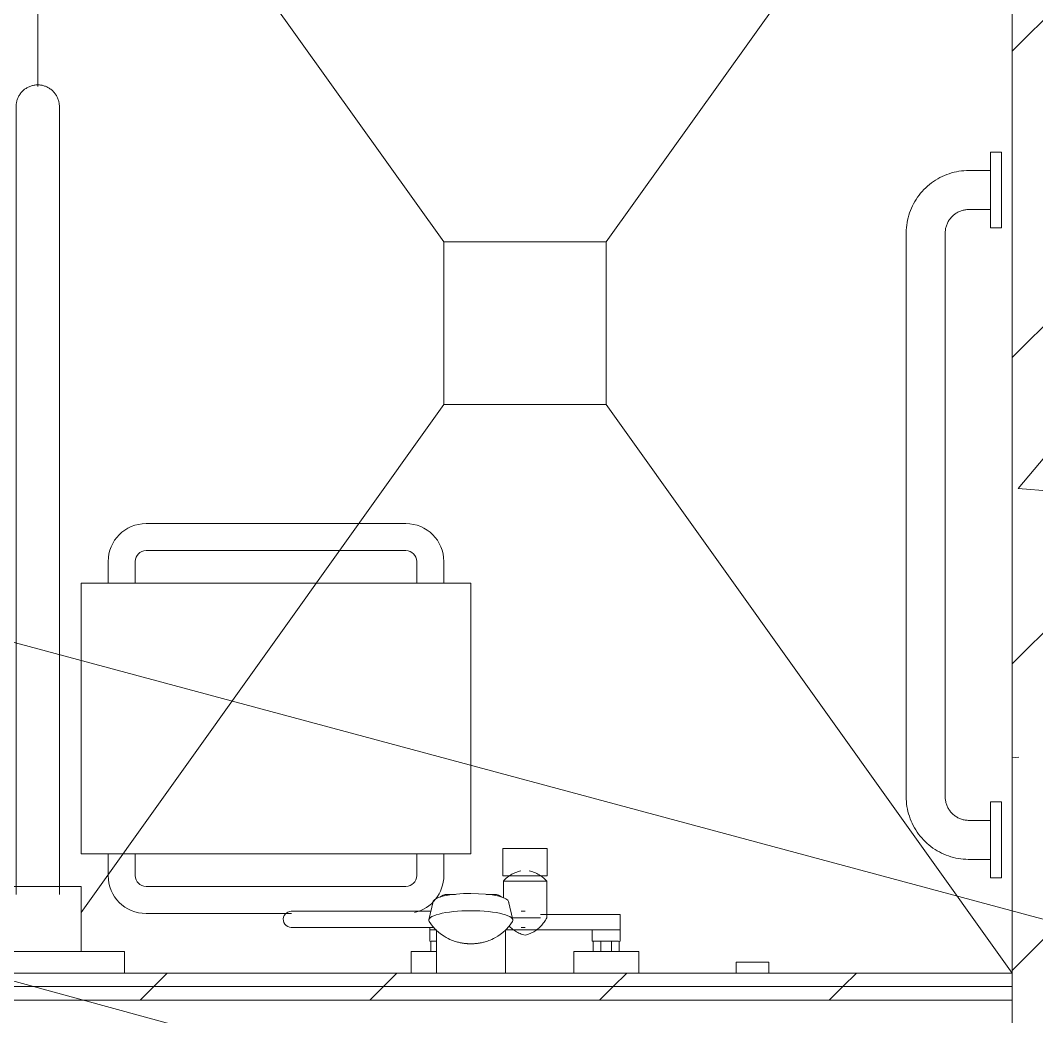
# Model space of a CAD drawing. Header units: millimetres. Extents: x -515342 to 330399, y -224905 to 507333.
# Drawn here: x -357092 to -356153, y 132973 to 133893 of the extents above; entities that cross this region are included whole.
import ezdxf

# ---------------------------------------------------------------- set-up
doc = ezdxf.new("R2010")
doc.units = ezdxf.units.MM
for name, color, linetype, lineweight in [('Оборудование', 7, 'Continuous', 0), ('Сантехника', 7, 'Continuous', 0), ('Стены внутренние', 7, 'Continuous', 0), ('Стены отделка', 7, 'Continuous', 0), ('Стены перегородки', 7, 'Continuous', 0), ('Стены штриховка', 7, 'Continuous', 0), ('экспертиза ДУ', 1, 'Continuous', 0)]:
    doc.layers.add(name, color=color, linetype=linetype, lineweight=lineweight)
pattern_1 = [(45, (-374025.76, 123368.6), (-106.066, 106.066), [])]

# ---------------------------------------------------------------- blocks, each defined once
blk = doc.blocks.new('Опорный поручень - Откидной поручень для унитаза-V67-О_АР_П_2__3_400_План 2 этажа')
at = {"layer": 'Оборудование'}
for p, q in [((88980, 10320), (88980, 9717.69)), ((89020, 9717.69), (89020, 10320)), ((89040, 9725), (88960, 9725)), ((88960, 9685), (88960, 9725)), ((89040, 9725), (89040, 9685)), ((88960, 9665), (88960, 9685)), ((89040, 9685), (89040, 9665)), ((88920, 9665), (89080, 9665)), ((88920, 9665), (88920, 9645)), ((89080, 9645), (89080, 9665))]:
    blk.add_line(p, q, dxfattribs=at)
at = {"layer": 'Оборудование', "flags": 128}
for points in [[(88980, 10445), (88980.02, 10445.8), (88980.06, 10446.6), (88980.14, 10447.39), (88980.26, 10448.19), (88980.4, 10448.97), (88980.57, 10449.75), (88980.78, 10450.53), (88981.02, 10451.29), (88981.28, 10452.05), (88981.58, 10452.79), (88981.9, 10453.52), (88982.26, 10454.24), (88982.64, 10454.94), (88983.05, 10455.62), (88983.49, 10456.29), (88983.96, 10456.94), (88984.45, 10457.58), (88984.96, 10458.19), (88985.5, 10458.78), (88986.07, 10459.35), (88986.65, 10459.89), (88987.26, 10460.41), (88987.88, 10460.91), (88988.53, 10461.38), (88989.19, 10461.83), (88989.88, 10462.25), (88990.57, 10462.64), (88991.29, 10463), (88992.01, 10463.34), (88992.75, 10463.64), (88993.5, 10463.92), (88994.27, 10464.16), (88995.04, 10464.37), (88995.82, 10464.56), (88996.6, 10464.71), (88997.39, 10464.83), (88998.19, 10464.92), (88998.98, 10464.97), (88999.78, 10465), (89000, 10465)], [(89000, 10465), (89000.8, 10464.98), (89001.6, 10464.94), (89002.39, 10464.86), (89003.19, 10464.74), (89003.97, 10464.6), (89004.75, 10464.43), (89005.53, 10464.22), (89006.29, 10463.98), (89007.05, 10463.72), (89007.79, 10463.42), (89008.52, 10463.1), (89009.24, 10462.74), (89009.94, 10462.36), (89010.62, 10461.95), (89011.29, 10461.51), (89011.94, 10461.04), (89012.58, 10460.55), (89013.19, 10460.04), (89013.78, 10459.5), (89014.35, 10458.93), (89014.89, 10458.35), (89015.41, 10457.74), (89015.91, 10457.12), (89016.38, 10456.47), (89016.83, 10455.81), (89017.25, 10455.12), (89017.64, 10454.43), (89018, 10453.71), (89018.34, 10452.99), (89018.64, 10452.25), (89018.92, 10451.5), (89019.16, 10450.73), (89019.37, 10449.96), (89019.56, 10449.18), (89019.71, 10448.4), (89019.83, 10447.61), (89019.92, 10446.81), (89019.97, 10446.02), (89020, 10445.22), (89020, 10445)], [(88980, 10320), (88980, 10325), (88980, 10329.99), (88980, 10334.96), (88980, 10339.91), (88980, 10344.83), (88980, 10349.71), (88980, 10354.54), (88980, 10359.32), (88980, 10364.03), (88980, 10368.68), (88980, 10373.24), (88980, 10377.72), (88980, 10382.11), (88980, 10386.4), (88980, 10390.58), (88980, 10394.65), (88980, 10398.6), (88980, 10402.42), (88980, 10406.12), (88980, 10409.67), (88980, 10413.08), (88980, 10416.34), (88980, 10419.45), (88980, 10422.4), (88980, 10425.18), (88980, 10427.8), (88980, 10430.24), (88980, 10432.51), (88980, 10434.6), (88980, 10436.5), (88980, 10438.22), (88980, 10439.75), (88980, 10441.09), (88980, 10442.23), (88980, 10443.18), (88980, 10443.93), (88980, 10444.49), (88980, 10444.84), (88980, 10444.99), (88980, 10445)], [(88980, 10445), (88980, 10444.9), (88980, 10444.6), (88980, 10444.1), (88980, 10443.4), (88980, 10442.51), (88980, 10441.42), (88980, 10440.13), (88980, 10438.65), (88980, 10436.99), (88980, 10435.13), (88980, 10433.09), (88980, 10430.87), (88980, 10428.48), (88980, 10425.91), (88980, 10423.17), (88980, 10420.26), (88980, 10417.2), (88980, 10413.98), (88980, 10410.6), (88980, 10407.09), (88980, 10403.43), (88980, 10399.64), (88980, 10395.73), (88980, 10391.69), (88980, 10387.54), (88980, 10383.28), (88980, 10378.92), (88980, 10374.46), (88980, 10369.92), (88980, 10365.29), (88980, 10360.6), (88980, 10355.84), (88980, 10351.02), (88980, 10346.15), (88980, 10341.25), (88980, 10336.3), (88980, 10331.33), (88980, 10326.35), (88980, 10321.35), (88980, 10320)], [(89020, 10320), (89020, 10325), (89020, 10329.99), (89020, 10334.96), (89020, 10339.91), (89020, 10344.83), (89020, 10349.71), (89020, 10354.54), (89020, 10359.32), (89020, 10364.03), (89020, 10368.68), (89020, 10373.24), (89020, 10377.72), (89020, 10382.11), (89020, 10386.4), (89020, 10390.58), (89020, 10394.65), (89020, 10398.6), (89020, 10402.42), (89020, 10406.12), (89020, 10409.67), (89020, 10413.08), (89020, 10416.34), (89020, 10419.45), (89020, 10422.4), (89020, 10425.18), (89020, 10427.8), (89020, 10430.24), (89020, 10432.51), (89020, 10434.6), (89020, 10436.5), (89020, 10438.22), (89020, 10439.75), (89020, 10441.09), (89020, 10442.23), (89020, 10443.18), (89020, 10443.93), (89020, 10444.49), (89020, 10444.84), (89020, 10444.99), (89020, 10445)], [(89020, 10445), (89020, 10444.9), (89020, 10444.6), (89020, 10444.1), (89020, 10443.4), (89020, 10442.51), (89020, 10441.42), (89020, 10440.13), (89020, 10438.65), (89020, 10436.99), (89020, 10435.13), (89020, 10433.09), (89020, 10430.87), (89020, 10428.48), (89020, 10425.91), (89020, 10423.17), (89020, 10420.26), (89020, 10417.2), (89020, 10413.98), (89020, 10410.6), (89020, 10407.09), (89020, 10403.43), (89020, 10399.64), (89020, 10395.73), (89020, 10391.69), (89020, 10387.54), (89020, 10383.28), (89020, 10378.92), (89020, 10374.46), (89020, 10369.92), (89020, 10365.29), (89020, 10360.6), (89020, 10355.84), (89020, 10351.02), (89020, 10346.15), (89020, 10341.25), (89020, 10336.3), (89020, 10331.33), (89020, 10326.35), (89020, 10321.35), (89020, 10320)]]:
    blk.add_lwpolyline(points, dxfattribs=at)
blk = doc.blocks.new('2D_Трап_1200хх900 - АР_Сантехнические приборы_Трап-V94-О_АР_П_2__3_400_План 2 этажа')
at = {"layer": 'Сантехника'}
for p, q in [((75, 75), (600, 450)), ((600, 450), (218.52, 450)), ((600, 120), (600, 450)), ((-75, 75), (-544, 410)), ((75, 75), (-75, 75)), ((-75, 75), (-75, -75)), ((75, -75), (75, 75)), ((-75, -75), (-600, -450)), ((-75, -75), (75, -75)), ((75, -75), (572, -430))]:
    blk.add_line(p, q, dxfattribs=at)
blk = doc.blocks.new('МГН_Санузел_Поручень горизонтальный - АР_Сантехнические приборы_МГН_Поручень горизонтальный-V98-О_АР_П_2__3_400_План 2 этажа')
at = {"layer": 'Сантехника'}
for p, q in [((-595.8, 88), (-1115.8, 88)), ((-1115.8, 52), (-595.8, 52)), ((-1173.8, 30), (-1173.8, 10)), ((-1137.8, 10), (-1137.8, 30)), ((-573.8, 30), (-573.8, 10)), ((-537.8, 10), (-537.8, 30)), ((-1190.8, 10), (-1190.8, 0)), ((-1190.8, 10), (-1155.8, 10)), ((-1155.8, 10), (-1120.8, 10)), ((-1120.8, 0), (-1120.8, 10)), ((-590.8, 10), (-590.8, 0)), ((-590.8, 10), (-555.8, 10)), ((-555.8, 10), (-520.8, 10)), ((-520.8, 0), (-520.8, 10)), ((-1155.8, 0), (-1190.8, 0)), ((-1120.8, 0), (-1155.8, 0)), ((-555.8, 0), (-590.8, 0)), ((-520.8, 0), (-555.8, 0))]:
    blk.add_line(p, q, dxfattribs=at)
at = {"layer": 'Сантехника', "flags": 128}
for points in [[(-1115.8, 88), (-1118.12, 87.95), (-1120.43, 87.81), (-1122.74, 87.58), (-1125.04, 87.26), (-1127.32, 86.84), (-1129.58, 86.34), (-1131.82, 85.74), (-1134.04, 85.06), (-1136.23, 84.28), (-1138.38, 83.42), (-1140.5, 82.48), (-1142.58, 81.45), (-1144.61, 80.33), (-1146.6, 79.14), (-1148.54, 77.87), (-1150.43, 76.52), (-1152.27, 75.1), (-1154.04, 73.6), (-1155.75, 72.04), (-1157.4, 70.41), (-1158.98, 68.71), (-1160.5, 66.95), (-1161.94, 65.14), (-1163.31, 63.26), (-1164.6, 61.34), (-1165.82, 59.36), (-1166.95, 57.34), (-1168, 55.27), (-1168.97, 53.16), (-1169.85, 51.02), (-1170.65, 48.84), (-1171.36, 46.63), (-1171.98, 44.39), (-1172.51, 42.14), (-1172.95, 39.86), (-1173.3, 37.56), (-1173.56, 35.26), (-1173.72, 32.94), (-1173.79, 30.63), (-1173.8, 30)], [(-537.8, 30), (-537.84, 32.32), (-537.98, 34.64), (-538.21, 36.94), (-538.54, 39.24), (-538.95, 41.52), (-539.46, 43.79), (-540.05, 46.03), (-540.74, 48.24), (-541.51, 50.43), (-542.37, 52.59), (-543.32, 54.7), (-544.35, 56.78), (-545.46, 58.82), (-546.65, 60.81), (-547.93, 62.75), (-549.27, 64.64), (-550.7, 66.47), (-552.19, 68.24), (-553.76, 69.96), (-555.39, 71.61), (-557.08, 73.19), (-558.84, 74.7), (-560.66, 76.14), (-562.53, 77.51), (-564.46, 78.81), (-566.43, 80.02), (-568.46, 81.15), (-570.53, 82.21), (-572.63, 83.17), (-574.78, 84.06), (-576.96, 84.86), (-579.17, 85.56), (-581.4, 86.19), (-583.66, 86.72), (-585.94, 87.16), (-588.23, 87.5), (-590.54, 87.76), (-592.85, 87.93), (-595.17, 88), (-595.8, 88)], [(-1137.8, 30), (-1137.78, 30.88), (-1137.73, 31.76), (-1137.64, 32.63), (-1137.51, 33.51), (-1137.36, 34.37), (-1137.17, 35.23), (-1136.94, 36.08), (-1136.68, 36.92), (-1136.39, 37.75), (-1136.06, 38.57), (-1135.7, 39.37), (-1135.31, 40.16), (-1134.89, 40.93), (-1134.44, 41.69), (-1133.95, 42.42), (-1133.44, 43.14), (-1132.9, 43.83), (-1132.34, 44.51), (-1131.74, 45.16), (-1131.12, 45.78), (-1130.48, 46.38), (-1129.81, 46.96), (-1129.12, 47.5), (-1128.41, 48.02), (-1127.68, 48.51), (-1126.93, 48.97), (-1126.16, 49.4), (-1125.38, 49.8), (-1124.58, 50.17), (-1123.77, 50.5), (-1122.94, 50.81), (-1122.1, 51.08), (-1121.26, 51.31), (-1120.4, 51.51), (-1119.53, 51.68), (-1118.66, 51.81), (-1117.79, 51.91), (-1116.91, 51.97), (-1116.03, 52), (-1115.8, 52)], [(-595.8, 52), (-594.92, 51.98), (-594.04, 51.93), (-593.16, 51.84), (-592.29, 51.72), (-591.42, 51.56), (-590.57, 51.37), (-589.72, 51.14), (-588.88, 50.88), (-588.05, 50.59), (-587.23, 50.26), (-586.42, 49.9), (-585.64, 49.51), (-584.86, 49.09), (-584.11, 48.64), (-583.37, 48.16), (-582.66, 47.65), (-581.96, 47.11), (-581.29, 46.54), (-580.64, 45.95), (-580.01, 45.33), (-579.41, 44.68), (-578.84, 44.02), (-578.29, 43.33), (-577.77, 42.62), (-577.28, 41.89), (-576.82, 41.14), (-576.39, 40.37), (-575.99, 39.59), (-575.63, 38.79), (-575.29, 37.97), (-574.99, 37.15), (-574.72, 36.31), (-574.48, 35.46), (-574.28, 34.6), (-574.12, 33.74), (-573.98, 32.87), (-573.89, 31.99), (-573.82, 31.12), (-573.8, 30.24), (-573.8, 30)]]:
    blk.add_lwpolyline(points, dxfattribs=at)
blk = doc.blocks.new('Смеситель с душем - Смеситель_СЛ-ОД-Т40-V102-О_АР_П_2__3_400_План 2 этажа')
at = {"layer": 'Сантехника'}
for p, q in [((18.18, 0), (18.18, -40.03)), ((81.82, -40.03), (81.82, 0)), ((-105, 0), (-105, -20)), ((-45, -20), (-45, 0)), ((105, -20), (105, 0)), ((-105, -20), (-45, -20)), ((-87, -29.6), (-87, -20)), ((-79.97, -29.6), (-79.97, -20)), ((-70.03, -20), (-70.03, -29.6)), ((-63, -29.6), (-63, -20)), ((81.88, -20), (105, -20)), ((87, -29.63), (87, -20)), ((-87.99, -29.6), (-87.99, -40)), ((-87.99, -29.6), (-87.55, -29.6)), ((-86.25, -29.6), (-80.01, -29.6)), ((-79.72, -29.6), (-70.28, -29.6)), ((-69.99, -29.6), (-62.01, -29.6)), ((-62.01, -40), (-62.01, -29.6)), ((81.85, -29.6), (86.59, -29.6)), ((87.56, -29.6), (88, -29.6)), ((88, -40), (88, -29.6)), ((-87.99, -40), (-87.99, -54.02)), ((-87.99, -40), (-75, -40)), ((-75, -40), (-87.99, -40)), ((-75, -40), (18.18, -40)), ((81.85, -40), (84.18, -40)), ((88, -40), (81.85, -40)), ((84.19, -40), (87.99, -40)), ((87.99, -42.06), (87.99, -40)), ((-75, -54.02), (-87.99, -54.02)), ((-14.14, -54.02), (-75, -54.02)), ((-20, -51.03), (-20, -85.02)), ((12.06, -51.03), (-14.14, -51.03)), ((11.18, -49.27), (15.16, -66.06)), ((84.84, -66.06), (88.82, -49.27)), ((20, -85.02), (20, -69.62)), ((28.18, -72.64), (35.81, -72.64)), ((64.19, -72.64), (71.82, -72.64)), ((-20.5, -89.73), (-20.5, -110.73)), ((-20.5, -89.73), (20.5, -89.73)), ((20, -85.02), (-20, -85.02)), ((20.5, -110.73), (20.5, -89.73)), ((-20.5, -110.73), (-20.5, -115)), ((20.5, -115), (20.5, -110.73)), ((20.5, -115), (-20.5, -115))]:
    blk.add_line(p, q, dxfattribs=at)
at = {"layer": 'Сантехника', "flags": 128}
for points in [[(11.53, -47.54), (14.63, -43.31), (17.63, -40.03), (20.42, -37.51), (22.95, -35.55), (25.22, -34.03), (27.24, -32.84), (29.04, -31.89), (30.66, -31.12), (32.11, -30.5), (33.42, -29.99), (34.61, -29.56), (35.7, -29.21), (36.7, -28.91), (37.63, -28.65), (38.49, -28.43), (39.3, -28.24), (40.05, -28.08), (40.76, -27.94), (41.44, -27.81), (42.08, -27.7), (42.7, -27.61), (43.28, -27.52), (43.85, -27.45), (44.4, -27.38), (44.93, -27.33), (45.45, -27.28), (45.95, -27.23), (46.44, -27.2), (46.92, -27.16), (47.4, -27.14), (47.87, -27.12), (48.33, -27.1), (48.79, -27.08), (49.24, -27.08), (49.7, -27.07), (50, -27.07)], [(88.47, -47.54), (85.37, -43.31), (82.37, -40.03), (79.58, -37.51), (77.05, -35.55), (74.78, -34.03), (72.76, -32.84), (70.96, -31.89), (69.34, -31.12), (67.89, -30.5), (66.58, -29.99), (65.39, -29.56), (64.3, -29.21), (63.3, -28.91), (62.37, -28.65), (61.51, -28.43), (60.7, -28.24), (59.95, -28.08), (59.24, -27.94), (58.56, -27.81), (57.92, -27.7), (57.3, -27.61), (56.72, -27.52), (56.15, -27.45), (55.6, -27.38), (55.07, -27.33), (54.55, -27.28), (54.05, -27.23), (53.56, -27.2), (53.08, -27.16), (52.6, -27.14), (52.13, -27.12), (51.67, -27.1), (51.21, -27.08), (50.76, -27.08), (50.3, -27.07), (50, -27.07)], [(-20, -51.03), (-19.46, -49.97), (-18.88, -48.93), (-18.25, -47.91), (-17.59, -46.92), (-16.89, -45.96), (-16.14, -45.03), (-15.37, -44.13), (-14.55, -43.26), (-13.71, -42.42), (-12.83, -41.62), (-11.92, -40.85), (-10.97, -40.12), (-10, -39.43), (-9.01, -38.78), (-7.99, -38.16), (-6.94, -37.59), (-5.87, -37.06), (-4.79, -36.58), (-3.68, -36.14), (-2.56, -35.74), (-1.42, -35.39), (-0.27, -35.08), (0, -35.02)], [(0, -35.02), (1.15, -35.32), (2.3, -35.66), (3.42, -36.04), (4.53, -36.47), (5.62, -36.95), (6.7, -37.47), (7.75, -38.03), (8.78, -38.63), (9.78, -39.27), (10.75, -39.96), (11.7, -40.68), (12.62, -41.44), (13.51, -42.23), (14.36, -43.06)], [(3.66, -42.12), (2.18, -42.12), (1.07, -42.12), (0.34, -42.12), (0.02, -42.12), (0, -42.12)], [(84.19, -42.06), (93.43, -42.06), (108.43, -42.06), (123.83, -42.06), (139.01, -42.06), (153.6, -42.06), (167.34, -42.06), (179.93, -42.06), (191.07, -42.06), (200.5, -42.06), (207.92, -42.06), (213.04, -42.06), (215.57, -42.06), (215.24, -42.06)], [(215.24, -42.06), (215.57, -42.06), (213.04, -42.06), (207.92, -42.06), (200.5, -42.06), (191.07, -42.06), (179.93, -42.06), (167.34, -42.06), (153.6, -42.06), (139.01, -42.06), (123.83, -42.06), (108.43, -42.06), (93.43, -42.06), (84.19, -42.06)], [(215.24, -42.12), (215.23, -42.12), (215.2, -42.12), (215.15, -42.12), (215.08, -42.12), (214.99, -42.12), (214.87, -42.12), (214.74, -42.12)], [(215.82, -42.06), (217.54, -42.27), (219.18, -42.87), (220.63, -43.83), (221.82, -45.09), (222.69, -46.61), (223.19, -48.27), (223.29, -50.01), (222.98, -51.72), (222.29, -53.32), (221.24, -54.72), (220.06, -55.74), (219.05, -56.32), (217.39, -56.89), (215.82, -57.06)], [(3.66, -57.12), (2.18, -57.12), (1.07, -57.12), (0.34, -57.12), (0.02, -57.12), (0, -57.12)], [(215.24, -57.06), (215.57, -57.06), (213.04, -57.06), (207.92, -57.06), (200.5, -57.06), (191.07, -57.06), (179.93, -57.06), (167.34, -57.06), (153.6, -57.06), (139.01, -57.06), (123.83, -57.06), (108.43, -57.06), (93.43, -57.06), (86.92, -57.06)], [(86.92, -57.06), (93.43, -57.06), (108.43, -57.06), (123.83, -57.06), (139.01, -57.06), (153.6, -57.06), (167.34, -57.06), (179.93, -57.06), (191.07, -57.06), (200.5, -57.06), (207.92, -57.06), (213.04, -57.06), (215.57, -57.06), (215.24, -57.06)], [(215.24, -57.12), (215.23, -57.12), (215.2, -57.12), (215.15, -57.12), (215.08, -57.12), (214.99, -57.12), (214.87, -57.12), (214.74, -57.12)], [(-3.71, -94.42), (-4.93, -94.13), (-6.14, -93.78), (-7.33, -93.39), (-8.5, -92.95), (-9.66, -92.46), (-10.79, -91.93), (-11.9, -91.35), (-12.99, -90.73), (-14.06, -90.06), (-15.09, -89.36), (-16.1, -88.61), (-17.07, -87.82), (-18.02, -87), (-18.93, -86.13), (-19.8, -85.23), (-20, -85.02)], [(20, -85.02), (19.13, -85.93), (18.23, -86.8), (17.3, -87.63), (16.33, -88.43), (15.33, -89.19), (14.3, -89.9), (13.24, -90.58), (12.16, -91.21), (11.05, -91.8), (9.92, -92.34), (8.77, -92.84), (7.6, -93.29), (6.42, -93.7), (5.21, -94.05), (4, -94.36)]]:
    blk.add_lwpolyline(points, dxfattribs=at)
at = {"layer": 'Сантехника'}
for centre, start, end in [((28.18, -62.64), 227.09263, 270), ((28.18, -62.64), 227.09263, 255), ((71.82, -62.64), 270, 312.90737), ((71.82, -62.64), 285, 312.90737)]:
    blk.add_arc(centre, 10, start, end, dxfattribs=at)
for centre, major_axis, start_param, end_param in [((50, -48.8), (38.88, 0), 2.997442, 4.712389), ((50, -48.8), (38.88, 0), 4.712389, 6.427336), ((50, -65.64), (-34.89, 0), 0, 1.570796), ((50, -65.64), (-34.89, 0), 1.570796, 3.141593)]:
    blk.add_ellipse(centre, major_axis=major_axis, ratio=0.224951, start_param=start_param, end_param=end_param, dxfattribs=at)
blk = doc.blocks.new('2D_МГН_Санузел_Аксессуары - АР_Сантехнические приборы_Комплект 4-10688746-О_АР_П_2__3_400_План 2 этажа')
at = {"layer": 'Сантехника'}
for p, q in [((-124.07, 37.5), (-124.07, 47.5)), ((-124.07, 47.5), (-94.07, 47.5)), ((-94.07, 47.5), (-94.07, 37.5))]:
    blk.add_line(p, q, dxfattribs=at)
blk = doc.blocks.new('2D_МГН_Санузел_Аксессуары - АР_Сантехнические приборы_Табурет для душа-V114-О_АР_П_2__3_400_План 2 этажа')
at = {"layer": 'Сантехника'}
for p, q in [((-229.07, 452.5), (10.93, 452.5)), ((-229.07, 427.5), (10.93, 427.5)), ((-264.07, 397.5), (-264.07, 417.5)), ((-239.07, 397.5), (-239.07, 417.5)), ((20.93, 417.5), (20.93, 397.5)), ((45.93, 417.5), (45.93, 397.5)), ((-289.07, 397.5), (70.93, 397.5)), ((-289.07, 147.5), (-289.07, 397.5)), ((70.93, 397.5), (70.93, 147.5)), ((70.93, 147.5), (-289.07, 147.5)), ((-264.07, 147.5), (-264.07, 127.5)), ((-239.07, 147.5), (-239.07, 127.5)), ((20.93, 127.5), (20.93, 147.5)), ((45.93, 127.5), (45.93, 147.5)), ((-229.07, 117.5), (10.93, 117.5)), ((-229.07, 92.5), (-94.83, 92.5))]:
    blk.add_line(p, q, dxfattribs=at)
for centre, radius, start, end in [((-229.07, 417.5), 35, 90, 180), ((10.93, 417.5), 35, 360, 90), ((-229.07, 417.5), 10, 90, 180), ((10.93, 417.5), 10, 360, 90), ((-229.07, 127.5), 35, 180, 270), ((-229.07, 127.5), 10, 180, 270), ((10.93, 127.5), 10, 270, 360), ((10.93, 127.5), 35, 283.19168, 0)]:
    blk.add_arc(centre, radius, start, end, dxfattribs=at)

msp = doc.modelspace()

# ---------------------------------------------------------------- hatches: boundary and pattern name
at = {"layer": 'Стены внутренние'}
h = msp.add_hatch(dxfattribs=at)
h.set_pattern_fill('FP_2', color=256, style=0, pattern_type=2)
h.set_pattern_definition([(45, (-374025.76, 123368.6), (-141.4214, 141.4214), [])])
h.paths.add_polyline_path([(-356025.759, 132763.6058), (-356025.759, 138773.6058), (-356175.759, 138773.6058), (-356175.759, 132763.6058)])
h = msp.add_hatch(dxfattribs=at)
h.set_pattern_fill('FP_3', color=256, style=0, pattern_type=2)
h.set_pattern_definition([(50, (-374025.76, 123368.6), (364.368, -31.8783), [38.1, -419.1]), (355, (-374025.76, 123368.6), (-70.486, 382.1133), [30.48, -335.28]), (100.451, (-373995.4, 123365.95), (293.885, 350.2334), [32.38, -356.18]), (46.184, (-374025.76, 123470.2), (542.1585, -84.086), [57.15, -628.65]), (96.636, (-373980.6, 123463.2), (474.805, 494.855), [48.57, -534.27]), (351.184, (-374025.76, 123470.2), (474.81, 494.85), [45.72, -502.92]), (21, (-373974.96, 123444.8), (303.2285, -204.5305), [38.1, -419.1]), (326, (-373974.96, 123444.8), (123.604, 368.376), [30.48, -335.28]), (71.451, (-373949.7, 123427.76), (426.834, 163.8427), [32.38, -356.18]), (37.5, (-374025.76, 123368.6), (6.17665, 169.11015), [16.764, -314.452, 16.764, -323.596, -336.55]), (37.5, (-374025.76, 123368.6), (6.17665, 169.11015), [-671.576, 16.764, -319.786]), (7.5, (-374025.76, 123368.6), (133.6389, 200.3615), [16.764, -177.292, 16.764, -306.832, -128.27]), (7.5, (-374025.76, 123368.6), (133.6389, 200.3615), [-517.652, 16.764, -111.506]), (327.5, (-374139.04, 123368.6), (271.1818, -11.4584), [16.764, -110.236, 16.764, -379.476, -525.78]), (327.5, (-374139.04, 123368.6), (271.1818, -11.4584), [-523.24, 16.764, -509.016]), (317.5, (-374189.84, 123368.6), (296.2585, 50.8528), [16.764, -148.336, 16.764, -246.38, -373.38]), (317.5, (-374189.84, 123368.6), (296.2585, 50.8528), [-428.244, 16.764, -356.616])])
h.paths.add_polyline_path([(-356025.759, 132763.6058), (-356025.759, 138773.6058), (-356175.759, 138773.6058), (-356175.759, 132763.6058)])
h = msp.add_hatch(dxfattribs=at)
h.set_pattern_fill('FP_6', color=256, style=0, pattern_type=2)
h.set_pattern_definition(pattern_1)
h.paths.add_polyline_path([(-356221.5489, 133001.1058), (-356175.759, 133001.1058), (-356175.759, 133013.6058), (-358775.759, 133013.6058), (-358775.759, 133001.1058), (-356439.6549, 133001.1058)])
h = msp.add_hatch(dxfattribs=at)
h.set_pattern_fill('FP_6', color=256, style=0, pattern_type=2)
h.set_pattern_definition(pattern_1)
h.paths.add_polyline_path([(-357312.079, 132988.6058), (-356175.759, 132988.6058), (-356175.759, 133001.1058), (-358775.759, 133001.1058), (-358775.759, 132988.6058), (-357748.291, 132988.6058)])

# ---------------------------------------------------------------- linework, layer by layer
at = {"layer": 'Стены отделка'}
msp.add_line((-356175.759, 133013.6058), (-358775.759, 133013.6058), dxfattribs=at)
at = {"layer": 'Стены перегородки'}
msp.add_line((-356175.759, 135063.6058), (-356175.759, 132763.6058), dxfattribs=at)
at = {"layer": 'Стены штриховка'}
for p, q in [((-358775.759, 133001.1058), (-356175.759, 133001.1058)), ((-358775.759, 132988.6058), (-356175.759, 132988.6058))]:
    msp.add_line(p, q, dxfattribs=at)
at = {"layer": 'экспертиза ДУ', "elevation": 0}
msp.add_lwpolyline([(-349451.0505, 130924.0085), (-455557.9375, 159815.0995), (-348577.2248, 131026.0762)], dxfattribs=at)

# ---------------------------------------------------------------- block references
at = {"layer": 'Оборудование'}
msp.add_blockref('Опорный поручень - Откидной поручень для унитаза-V67-О_АР_П_2__3_400_План 2 этажа', (-446075.759, 123368.6058), dxfattribs=at)
at = {"layer": 'Сантехника'}
for name, p, rotation in [('2D_Трап_1200хх900 - АР_Сантехнические приборы_Трап-V94-О_АР_П_2__3_400_План 2 этажа', (-356625.759, 133613.6058), 90.00000000000189), ('МГН_Санузел_Поручень горизонтальный - АР_Сантехнические приборы_МГН_Поручень горизонтальный-V98-О_АР_П_2__3_400_План 2 этажа', (-356185.759, 134292.378), 89.9999999999999), ('Смеситель с душем - Смеситель_СЛ-ОД-Т40-V102-О_АР_П_2__3_400_План 2 этажа', (-356625.759, 133013.6058), 180)]:
    msp.add_blockref(name, p, dxfattribs=dict(at, rotation=rotation))
for name, p in [('2D_МГН_Санузел_Аксессуары - АР_Сантехнические приборы_Табурет для душа-V114-О_АР_П_2__3_400_План 2 этажа', (-356746.6844, 132976.1058)), ('2D_МГН_Санузел_Аксессуары - АР_Сантехнические приборы_Комплект 4-10688746-О_АР_П_2__3_400_План 2 этажа', (-356306.6844, 132976.1058))]:
    msp.add_blockref(name, p, dxfattribs=at)

doc.saveas('drawing.dxf')
